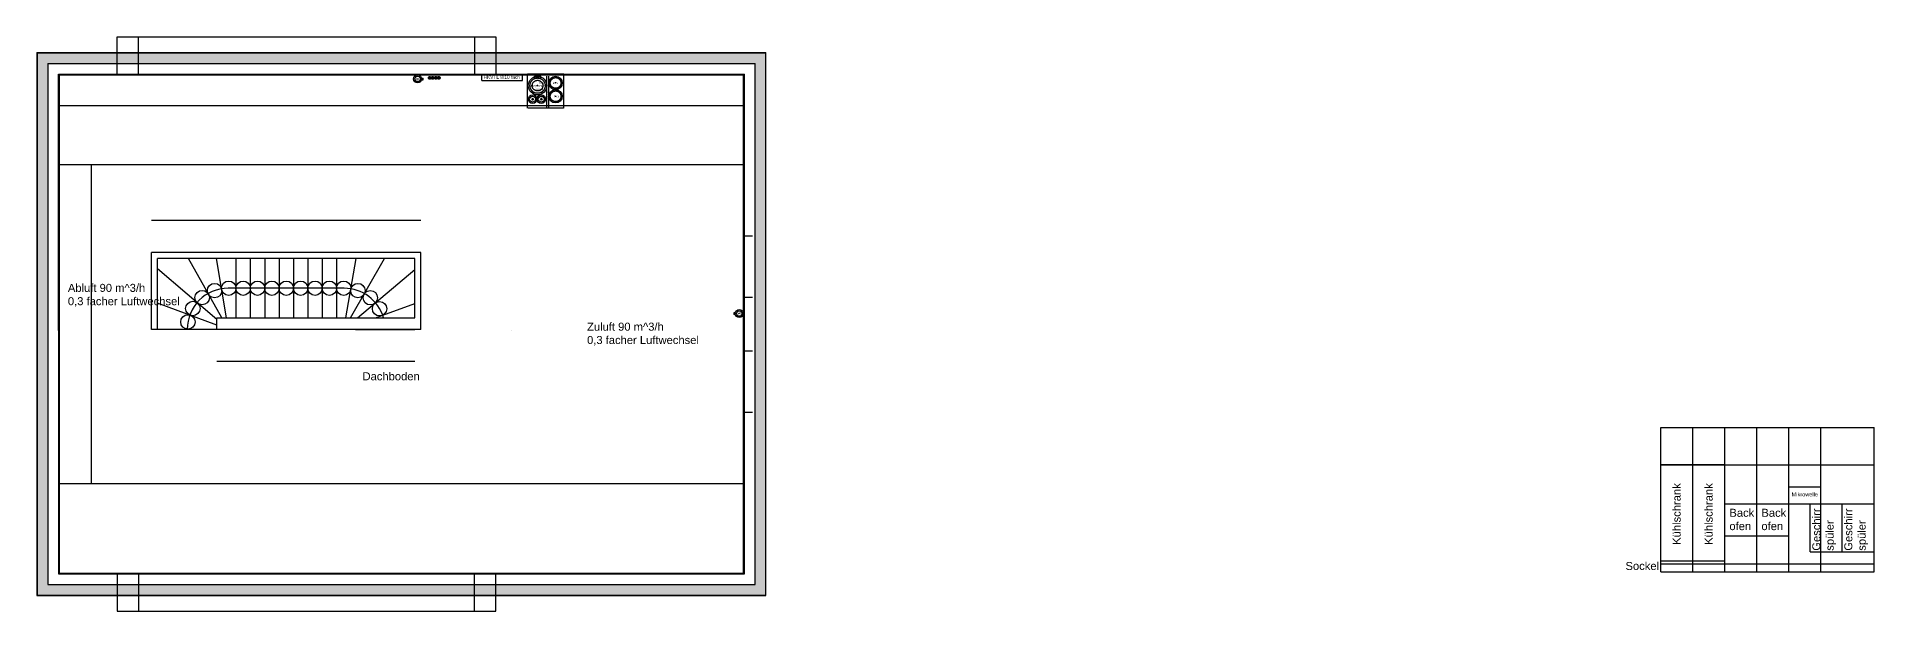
# Model space of a CAD drawing. Extents: x -4429 to 7335, y -4096 to 7109.
# Drawn here: x -44 to 3400, y 1926 to 3002 of the extents above; entities that cross this region are included whole.
import ezdxf

# ---------------------------------------------------------------- set-up
doc = ezdxf.new("R2010")
doc.units = 0
doc.header["$LTSCALE"] = 2
for name, pattern in [('CENTER', [50.8, 31.75, -6.35, 6.35, -6.35]), ('CENTERX2', [101.6, 63.5, -12.7, 12.7, -12.7]), ('PHANTOM', [63.5, 31.75, -6.35, 6.35, -6.35, 6.35, -6.35])]:
    doc.linetypes.add(name, pattern=pattern)
for name, color, linetype, lineweight in [('Hilfslinien', 7, 'Continuous', 25), ('Konstruktionslinien', 4, 'Continuous', 25), ('Möbilierung ... Möbel ... Küche', 30, 'Continuous', 25), ('Rohbau ... Fassdendämmung', 6, 'Continuous', 25), ('TGA ... Dämmung', 6, 'Continuous', 25), ('TGA ... Elektroinstallation', 30, 'PHANTOM', 25), ('TGA ... Heizung', 7, 'Continuous', 25), ('TGA ... KWL ... Abluft', 1, 'CENTERX2', 25)]:
    doc.layers.add(name, color=color, linetype=linetype, lineweight=lineweight)
for name, color, linetype, lineweight, true_color in [('Information ... Raumbezeichnung', 20, 'Continuous', 25, 0xff5500), ('Möbilierung ... Möbel', 16, 'Continuous', 25, 0x800000), ('Rohbau ... Außenputz', 200, 'Continuous', 25, 0xaa00ff), ('Rohbau ... Durchbrüche', 6, 'Continuous', 25, 0xf12bff), ('Rohbau ... Fenster', 151, 'Continuous', 25, 0x41c3ff), ('Rohbau ... Holhwand', 136, 'Continuous', 25, 0x008080), ('Rohbau ... Innenputz', 216, 'Continuous', 25, 0x800080), ('Rohbau ... Mauerwerk', 12, 'Continuous', 25, 0xc40000), ('Rohbau ... Treppe', 56, 'Continuous', 25, 0x808000), ('TGA ... Abwasser', 206, 'Continuous', 25, 0x55007f), ('TGA ... KWL', 160, 'Continuous', 25, 0x0055ff), ('TGA ... KWL ... Zuluft', 160, 'CENTER', 25, 0x0055ff)]:
    doc.layers.add(name, color=color, linetype=linetype, lineweight=lineweight, true_color=true_color)
doc.layers.add('TGA ... Montageraum', color=2, linetype='Continuous', lineweight=25, plot=False)
doc.styles.add('textstyle3', font='')
doc.styles.get('textstyle3').set_extended_font_data('Liberation Sans')

# ---------------------------------------------------------------- blocks, each defined once
blk = doc.blocks.new('Schmutzwasser DN100')
at = {"layer": 'Konstruktionslinien'}
for p, q in [((-0.5, 0), (0.5, 0)), ((0, -0.5), (0, 0.5))]:
    blk.add_line(p, q, dxfattribs=at)
at = {"layer": 'TGA ... Abwasser'}
blk.add_circle((0, 0), 5, dxfattribs=at)
at = {"layer": 'TGA ... Montageraum'}
for p, q in [((1.4, 10.3), (-1.4, 10.3)), ((-1.4, 8.5), (-1.4, 10.3)), ((1.4, 8.5), (-1.4, 8.5)), ((-0.5, 7.5), (-0.5, 8.5)), ((0.5, 8.5), (-0.5, 8.5)), ((0.5, 7.5), (-0.5, 7.5)), ((0.5, 7.5), (0.5, 8.5)), ((1.4, 8.5), (1.4, 10.3))]:
    blk.add_line(p, q, dxfattribs=at)
blk.add_circle((0, 0), 7.5, dxfattribs=at)
at = {"layer": 'TGA ... Abwasser', "insert": (-2.3, 2.4), "char_height": 5, "attachment_point": 1, "style": 'textstyle3'}
blk.add_mtext('\\H2;SW\\P100', dxfattribs=at)
blk = doc.blocks.new('Külhschrank 180x60')
at = {"layer": 'Möbilierung ... Möbel ... Küche'}
for p, q in [((0, 0), (0, 180)), ((60, 180), (0, 180)), ((60, 0), (60, 180)), ((60, 0), (0, 0))]:
    blk.add_line(p, q, dxfattribs=at)
at = {"layer": 'Möbilierung ... Möbel ... Küche', "insert": (22, 30.4), "char_height": 15, "attachment_point": 1, "rotation": 90, "style": 'textstyle3'}
blk.add_mtext('Kühlschrank', dxfattribs=at)
blk = doc.blocks.new('Geschirrspüler')
at = {"layer": 'Möbilierung ... Möbel ... Küche'}
for p, q in [((0, 0), (0, 90)), ((0, 90), (60, 90)), ((60, 0), (60, 90)), ((0, 0), (60, 0))]:
    blk.add_line(p, q, dxfattribs=at)
at = {"layer": 'Möbilierung ... Möbel ... Küche', "insert": (3.9, 2.3), "char_height": 15, "attachment_point": 1, "rotation": 90, "style": 'textstyle3'}
blk.add_mtext('Geschirr\\Pspüler', dxfattribs=at)
blk = doc.blocks.new('Mikrowelle')
at = {"layer": 'Möbilierung ... Möbel ... Küche'}
for p, q in [((0, 0), (0, 32)), ((0, 32), (60, 32)), ((0, 0), (60, 0)), ((60, 0), (60, 32))]:
    blk.add_line(p, q, dxfattribs=at)
at = {"layer": 'Möbilierung ... Möbel ... Küche', "insert": (5.1, 21.6), "char_height": 7.5, "attachment_point": 1, "style": 'textstyle3'}
blk.add_mtext('Mikrowelle', dxfattribs=at)
blk = doc.blocks.new('Backofen')
at = {"layer": 'Möbilierung ... Möbel ... Küche'}
for p, q in [((0, 60), (60, 60)), ((0, 0), (0, 60)), ((60, 0), (60, 60)), ((0, 0), (60, 0))]:
    blk.add_line(p, q, dxfattribs=at)
at = {"layer": 'Möbilierung ... Möbel ... Küche', "insert": (8.5, 50.9), "char_height": 15, "attachment_point": 1, "style": 'textstyle3'}
blk.add_mtext('Back\\Pofen', dxfattribs=at)
blk = doc.blocks.new('KWL-Fortluft')
at = {"layer": 'Konstruktionslinien'}
for p, q in [((-0.5, 17.5), (0.5, 17.5)), ((0, 18), (0, 17))]:
    blk.add_line(p, q, dxfattribs=at)
at = {"layer": 'TGA ... KWL ... Abluft'}
for p, q in [((-0.8, 2.5), (-6, 4.3)), ((-6, 4.3), (-6, 0)), ((-6, 0), (6, 0)), ((-0.8, 2.5), (0.8, 2.5)), ((0.8, 2.5), (6, 4.3)), ((6, 4.3), (6, 0))]:
    blk.add_line(p, q, dxfattribs=at)
for radius in [14.3, 10]:
    blk.add_circle((0, 17.5), radius, dxfattribs=at)
at = {"layer": 'TGA ... Montageraum'}
blk.add_circle((0, 17.5), 17.3, dxfattribs=at)
at = {"layer": 'TGA ... KWL ... Abluft', "insert": (-14, 27), "char_height": 7.5, "attachment_point": 1, "style": 'textstyle3'}
blk.add_mtext('\\H4;Fortluft\\PDN200/286\\PEPP', dxfattribs=at)
blk = doc.blocks.new('Heizung - Rücklauf')
at = {"layer": 'Konstruktionslinien'}
for p, q in [((-0.5, 0), (0.5, 0)), ((0, -0.5), (0, 0.5))]:
    blk.add_line(p, q, dxfattribs=at)
at = {"layer": 'TGA ... Dämmung'}
blk.add_circle((0, 0), 5.6, dxfattribs=at)
at = {"layer": 'TGA ... Heizung'}
blk.add_circle((0, 0), 1.6, dxfattribs=at)
at = {"layer": 'TGA ... Montageraum'}
blk.add_circle((0, 0), 8.1, dxfattribs=at)
at = {"layer": 'TGA ... Heizung', "insert": (-0.4, 3.2), "char_height": 2, "attachment_point": 1, "style": 'textstyle3'}
blk.add_mtext('\\H1.067;RL', dxfattribs=at)
blk = doc.blocks.new('Heizung - Vorlauf')
at = {"layer": 'Konstruktionslinien'}
for p, q in [((-0.5, 0), (0.5, 0)), ((0, -0.5), (0, 0.5))]:
    blk.add_line(p, q, dxfattribs=at)
at = {"layer": 'TGA ... Dämmung'}
blk.add_circle((0, 0), 5.6, dxfattribs=at)
at = {"layer": 'TGA ... Heizung'}
blk.add_circle((0, 0), 1.6, dxfattribs=at)
at = {"layer": 'TGA ... Montageraum'}
blk.add_circle((0, 0), 8.1, dxfattribs=at)
at = {"layer": 'TGA ... Heizung', "insert": (-0.4, 3.2), "char_height": 2, "attachment_point": 1, "style": 'textstyle3'}
blk.add_mtext('\\H1.06667;VL', dxfattribs=at)
blk = doc.blocks.new('Heizung - Verteiler 10 fach')
at = {"layer": 'TGA ... Heizung'}
for p, q in [((0, 12), (76, 12)), ((0, 0), (0, 12)), ((0, 0), (76, 0)), ((76, 0), (76, 12))]:
    blk.add_line(p, q, dxfattribs=at)
at = {"layer": 'TGA ... Heizung', "insert": (3.2, 9.6), "char_height": 12, "attachment_point": 1, "style": 'textstyle3'}
blk.add_mtext('\\H6.4;HKVTL 8/10 fach', dxfattribs=at)
blk = doc.blocks.new('KWL-Abluft 200')
at = {"layer": 'Konstruktionslinien'}
for p, q in [((-0.5, 0), (0.5, 0)), ((0, 0.5), (0, -0.5))]:
    blk.add_line(p, q, dxfattribs=at)
at = {"layer": 'TGA ... KWL ... Abluft'}
blk.add_circle((0, 0), 10, dxfattribs=at)
at = {"layer": 'TGA ... Montageraum'}
blk.add_circle((0, 0), 12.5, dxfattribs=at)
at = {"layer": 'TGA ... KWL ... Abluft', "insert": (-4.7, 2), "char_height": 5, "attachment_point": 1, "style": 'textstyle3'}
blk.add_mtext('\\H3;A200', dxfattribs=at)
blk = doc.blocks.new('KWL-Zuluft-200')
at = {"layer": 'Konstruktionslinien'}
for p, q in [((-0.5, 0), (0.5, 0)), ((0, -0.5), (0, 0.5))]:
    blk.add_line(p, q, dxfattribs=at)
at = {"layer": 'TGA ... KWL ... Zuluft'}
blk.add_circle((0, 0), 10, dxfattribs=at)
at = {"layer": 'TGA ... Montageraum'}
blk.add_circle((0, 0), 12.5, dxfattribs=at)
at = {"layer": 'TGA ... KWL ... Zuluft', "insert": (-3, 1), "char_height": 5, "attachment_point": 1, "style": 'textstyle3'}
blk.add_mtext('\\H3;Z200', dxfattribs=at)

msp = doc.modelspace()

# ---------------------------------------------------------------- hatches: boundary and pattern name
at = {"layer": 'Rohbau ... Fassdendämmung', "transparency": 33554687}
h = msp.add_hatch(dxfattribs=at)
h.set_pattern_fill('HONEY', color=256, style=0, pattern_type=0)
h.paths.add_polyline_path([(-44, 2972), (735, 2972), (1322, 2972), (1322, 1956), (-44, 1956)], flags=0)
h.paths.add_polyline_path([(-24, 1976), (1302, 1976), (1302, 2952), (735, 2952), (-24, 2952)], flags=0)

# ---------------------------------------------------------------- linework, layer by layer
at = {"layer": 'Hilfslinien'}
for p, q in [((-2.5, 2762.5), (461.5, 2762.5)), ((461.5, 2762.5), (730, 2762.5)), ((730, 2762.5), (1280.5, 2762.5)), ((-2.5, 2165.5), (1280.5, 2165.5))]:
    msp.add_line(p, q, dxfattribs=at)
at = {"layer": 'Möbilierung ... Möbel'}
for p, q in [((57.5, 2762.5), (57.5, 2165.5)), ((675.5, 2658), (170.5, 2658)), ((664, 2394), (293, 2394))]:
    msp.add_line(p, q, dxfattribs=at)
at = {"layer": 'Möbilierung ... Möbel ... Küche'}
for p, q in [((3000, 2000), (3000, 2270)), ((3000, 2270), (3400, 2270)), ((3060, 2000), (3060, 2270)), ((3120, 2000), (3120, 2270)), ((3180, 2000), (3180, 2270)), ((3240, 2000), (3240, 2270)), ((3300, 2000), (3300, 2270)), ((3400, 2000), (3400, 2270)), ((3000, 2200), (3400, 2200)), ((3000, 2015), (3400, 2015)), ((3000, 2000), (3400, 2000))]:
    msp.add_line(p, q, dxfattribs=at)
at = {"layer": 'Rohbau ... Außenputz'}
for p, q in [((106, 2930.5), (106, 3002)), ((816, 3002), (816, 2930.5)), ((-44.5, 2972.5), (735.5, 2972.5)), ((-44.5, 2972.5), (-44.5, 1955.5)), ((735.5, 2972.5), (1322.5, 2972.5)), ((1322.5, 1955.5), (1322.5, 2972.5)), ((106, 1997.5), (106, 1926)), ((816, 1926), (816, 1997.5)), ((-44.5, 1955.5), (1322.5, 1955.5)), ((100, 1956), (100, 1955.5))]:
    msp.add_line(p, q, dxfattribs=at)
at = {"layer": 'Rohbau ... Durchbrüche'}
for p, q in [((875.5, 2868), (875.5, 2932)), ((943.5, 2932), (875.5, 2932)), ((943.5, 2868), (943.5, 2932)), ((943.2, 2868), (877, 2868))]:
    msp.add_line(p, q, dxfattribs=at)
at = {"layer": 'Rohbau ... Fassdendämmung'}
for p, q in [((-44, 2972), (-44, 1956)), ((-44, 2972), (735, 2972)), ((735, 2972), (1322, 2972)), ((735, 2972), (735, 2972)), ((1322, 1956), (1322, 2972)), ((-24, 2952), (-24, 1976)), ((-24, 2952), (735, 2952)), ((735, 2952), (1302, 2952)), ((1302, 1976), (1302, 2952)), ((-24, 1976), (1302, 1976)), ((-44, 1956), (1322, 1956))]:
    msp.add_line(p, q, dxfattribs=at)
at = {"layer": 'Rohbau ... Fenster'}
for p, q in [((1282, 2514), (1282, 2629)), ((1282, 2629), (1297, 2629)), ((1282, 2514), (1297, 2514)), ((1282, 2414), (1297, 2414)), ((1282, 2299), (1282, 2414)), ((1282, 2299), (1297, 2299))]:
    msp.add_line(p, q, dxfattribs=at)
at = {"layer": 'Rohbau ... Holhwand'}
for p, q in [((146, 2930.5), (146, 3002)), ((776, 3002), (776, 2930.5)), ((675.5, 2598), (170.5, 2598)), ((170.5, 2454), (170.5, 2598)), ((664, 2586.5), (182, 2586.5)), ((182, 2454), (182, 2586.5)), ((664, 2475.5), (664, 2586.5)), ((675.5, 2454), (675.5, 2598)), ((182, 2454), (170.5, 2454)), ((293, 2454), (293, 2475.5)), ((293, 2475.5), (664, 2475.5)), ((664, 2454), (293, 2454)), ((675.5, 2454), (664, 2454)), ((146, 1997.5), (146, 1926)), ((776, 1926), (776, 1997.5))]:
    msp.add_line(p, q, dxfattribs=at)
at = {"layer": 'Rohbau ... Innenputz'}
for p, q in [((-2.5, 2930.5), (-2.5, 1997.5)), ((-2.5, 2930.5), (461.5, 2930.5)), ((461.5, 2930.5), (730, 2930.5)), ((730, 2930.5), (1280.5, 2930.5)), ((1280.5, 1997.5), (1280.5, 2930.5)), ((-2.5, 1997.5), (1280.5, 1997.5))]:
    msp.add_line(p, q, dxfattribs=at)
at = {"layer": 'Rohbau ... Mauerwerk'}
for p, q in [((-24, 2952), (730, 2952)), ((-24, 2952), (-24, 1976)), ((-4, 2932), (461.5, 2932)), ((-4, 2452), (-4, 2932)), ((461.5, 2932), (730, 2932)), ((730, 2952), (1302, 2952)), ((730, 2932), (1282, 2932)), ((1282, 1996), (1282, 2932)), ((1302, 1976), (1302, 2952)), ((-4, 2452), (-4, 1996)), ((-24, 1976), (1302, 1976)), ((-4, 1996), (1282, 1996))]:
    msp.add_line(p, q, dxfattribs=at)
at = {"layer": 'Rohbau ... Treppe'}
for p, q in [((302.4, 2475.5), (239.7, 2586.5)), ((311, 2475.5), (292.7, 2586.5)), ((328.9, 2586.5), (328.9, 2475.5)), ((355.8, 2586.5), (355.8, 2475.5)), ((382.8, 2586.5), (382.8, 2475.5)), ((409.7, 2586.5), (409.7, 2475.5)), ((436.7, 2586.5), (436.7, 2475.5)), ((463.6, 2586.5), (463.6, 2475.5)), ((490.6, 2586.5), (490.6, 2475.5)), ((517.5, 2586.5), (517.5, 2475.5)), ((535.2, 2475.5), (554.1, 2586.5)), ((543.8, 2475.5), (607.3, 2586.5)), ((293, 2472.4), (182, 2567.1)), ((557, 2475.5), (664, 2565.8)), ((531.5, 2531), (314.5, 2531)), ((293, 2462), (182, 2503.3)), ((590.3, 2475.5), (664, 2502.4)), ((293, 2454), (182, 2454)), ((553, 2454), (664, 2454))]:
    msp.add_line(p, q, dxfattribs=at)
for centre in [(265.6, 2513.4), (288.9, 2526.6), (315.4, 2531), (342.4, 2531), (369.3, 2531), (396.3, 2531), (423.2, 2531), (450.2, 2531), (477.1, 2531), (504.1, 2531), (531, 2531), (557.5, 2526.5), (580.8, 2513.2), (238.8, 2467.9), (248.1, 2493), (598.1, 2492.6)]:
    msp.add_circle(centre, 13.5, dxfattribs=at)
for centre, start, end in [((314.5, 2454), 90, 180), ((531.5, 2454), 16.2137, 90)]:
    msp.add_arc(centre, 77, start, end, dxfattribs=at)
at = {"layer": 'TGA ... Elektroinstallation'}
for centre, radius in [((692.1, 2925), 2.5), ((690.4, 2925), 0.5), ((690.8, 2923.8), 0.5), ((691, 2926.2), 0.5), ((691.9, 2924.9), 0.5), ((692.3, 2926.6), 0.5), ((692.5, 2923.4), 0.5), ((693.4, 2925.9), 0.5), ((693.5, 2924.6), 0.5), ((697.6, 2925), 2.5), ((695.9, 2925), 0.5), ((696.3, 2923.8), 0.5), ((696.5, 2926.2), 0.5), ((697.4, 2924.9), 0.5), ((697.8, 2926.6), 0.5), ((698, 2923.4), 0.5), ((698.9, 2925.9), 0.5), ((699, 2924.6), 0.5), ((703.6, 2925), 2.5), ((702.7, 2925), 1.25), ((705, 2924.9), 0.65), ((709.1, 2925), 2.5), ((707.6, 2925.1), 0.65), ((709, 2926.4), 0.65), ((709, 2923.6), 0.65), ((710.1, 2925), 0.65)]:
    msp.add_circle(centre, radius, dxfattribs=at)
at = {"layer": 'TGA ... KWL'}
for p, q in [((106, 3002), (816, 3002)), ((-2.5, 2873.5), (1280.5, 2873.5)), ((845.5, 2452), (845.5, 2452)), ((106, 1926), (816, 1926))]:
    msp.add_line(p, q, dxfattribs=at)
at = {"layer": 'TGA ... Montageraum'}
for p, q in [((911.6, 2868), (911.6, 2928)), ((915.6, 2868), (915.6, 2928))]:
    msp.add_line(p, q, dxfattribs=at)

# ---------------------------------------------------------------- block references
at = {"layer": 'Hilfslinien', "rotation": 360}
msp.add_blockref('Heizung - Verteiler 10 fach', (790, 2920), dxfattribs=at)
at = {"layer": 'Möbilierung ... Möbel ... Küche'}
for name, p in [('Külhschrank 180x60', (3000, 2020)), ('Külhschrank 180x60', (3060, 2020)), ('Mikrowelle', (3240, 2127)), ('Backofen', (3120, 2067)), ('Backofen', (3180, 2067)), ('Geschirrspüler', (3280, 2037)), ('Geschirrspüler', (3340, 2037))]:
    msp.add_blockref(name, p, dxfattribs=at)
at = {"layer": 'Rohbau ... Holhwand', "rotation": 270}
msp.add_blockref('Schmutzwasser DN100', (669.5, 2923), dxfattribs=at)
at = {"layer": 'Rohbau ... Innenputz', "rotation": 90}
msp.add_blockref('Schmutzwasser DN100', (1272.5, 2483.5), dxfattribs=at)
at = {"layer": 'TGA ... KWL', "rotation": 180}
msp.add_blockref('KWL-Fortluft', (894.3, 2928), dxfattribs=at)
at = {"layer": 'TGA ... KWL'}
for name, p in [('Heizung - Vorlauf', (885.1, 2885.1)), ('Heizung - Rücklauf', (901.3, 2885.1))]:
    msp.add_blockref(name, p, dxfattribs=at)
at = {"layer": 'TGA ... KWL ... Abluft', "rotation": 180}
msp.add_blockref('KWL-Abluft 200', (928.1, 2915.5), dxfattribs=at)
at = {"layer": 'TGA ... KWL ... Zuluft', "rotation": 360}
msp.add_blockref('KWL-Zuluft-200', (928.1, 2890.5), dxfattribs=at)

# ---------------------------------------------------------------- texts
at = {"layer": 'Information ... Raumbezeichnung', "insert": (566.2, 2373.6), "char_height": 15, "attachment_point": 1, "style": 'textstyle3'}
msp.add_mtext('Dachboden', dxfattribs=at)
at = {"layer": 'Möbilierung ... Möbel ... Küche', "insert": (2933.7, 2018.3), "char_height": 15, "attachment_point": 1, "style": 'textstyle3'}
msp.add_mtext('Sockel', dxfattribs=at)
at = {"layer": 'TGA ... KWL ... Zuluft', "char_height": 15, "attachment_point": 1, "style": 'textstyle3'}
for s, insert in [('Abluft 90 m^ 3/h\\P0,3 facher Luftwechsel', (13.9, 2539.2)), ('Zuluft 90 m^ 3/h\\P0,3 facher Luftwechsel', (987.1, 2466.5))]:
    msp.add_mtext(s, dxfattribs=dict(at, insert=insert))
at = {"layer": 'TGA ... Montageraum', "insert": (912.7, 2886), "char_height": 2, "attachment_point": 1, "rotation": 90, "style": 'textstyle3'}
msp.add_mtext('GIS Tragprofil', dxfattribs=at)

doc.saveas('drawing.dxf')
